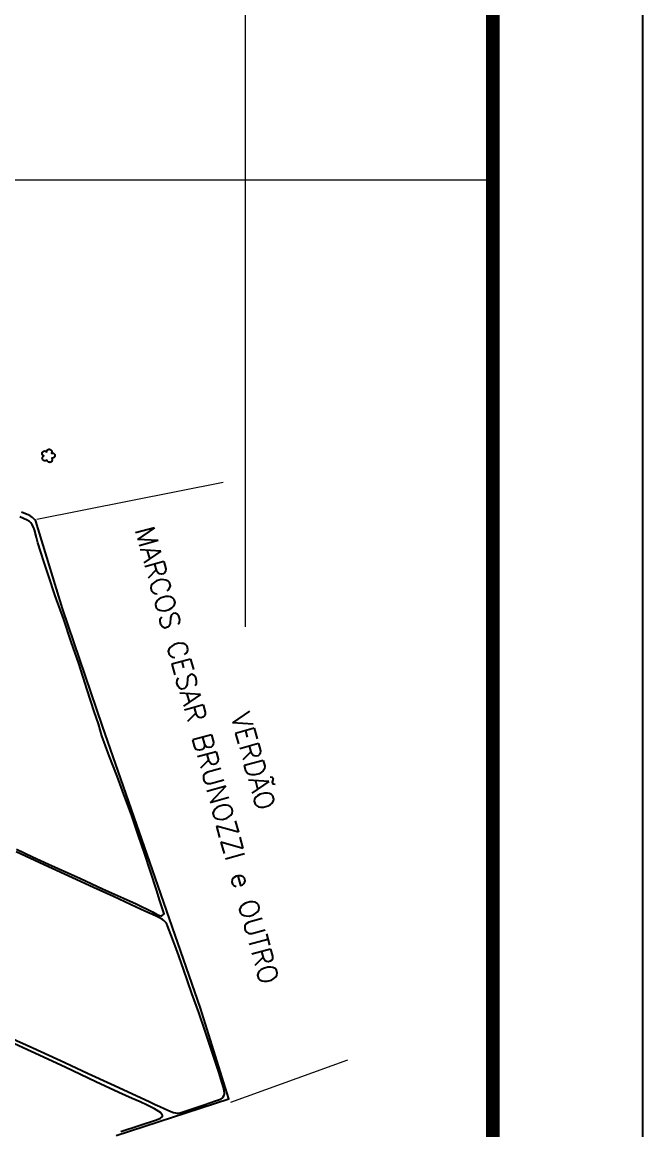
# Model space of a CAD drawing. Extents: x 734247 to 737397, y 7818810 to 7823265.
# Drawn here: x 736776 to 737397, y 7821050 to 7822158 of the extents above; entities that cross this region are included whole.
import ezdxf

# ---------------------------------------------------------------- set-up
doc = ezdxf.new("R2010")
doc.units = 0
doc.header["$MEASUREMENT"] = 0
doc.linetypes.add('CONTINUO', pattern=[0])
doc.linetypes.add('LIN0', pattern=[0])
doc.layers.get('0').update_dxf_attribs({"lineweight": 25})
for name, color, linetype in [('0114000129', 1, 'Continuous'), ('0114000129008', 5, 'Continuous'), ('0114000129009', 5, 'Continuous'), ('0114000129018', 5, 'Continuous'), ('_SIMBOLO ARVORE', 118, 'Continuous'), ('MALHA', 8, 'Continuous'), ('MARGEM', 5, 'Continuous'), ('TEXTO CONFORNTANTES', 7, 'Continuous')]:
    doc.layers.add(name, color=color, linetype=linetype)
doc.styles.add('Simplex', font='simplex.shx')

msp = doc.modelspace()

# ---------------------------------------------------------------- linework, layer by layer
at = {"lineweight": 0}
for points in [[(736791.1, 7821660.7), (736977.4, 7821697.6)], [(736985.2, 7821077.5), (737102.2, 7821119.9)]]:
    msp.add_lwpolyline(points, dxfattribs=at)
at = {"layer": '0114000129'}
msp.add_lwpolyline([(736870.5, 7821044.4), (736983.3, 7821081.1), (736954.9, 7821171.6), (736906.9, 7821309.8), (736856.7, 7821453.6), (736816.7, 7821571.4), (736790.2, 7821658.6), (736789.1, 7821660.1), (736786.8, 7821662.4), (736784, 7821664.2), (736779.7, 7821666), (736775.8, 7821667.6)], dxfattribs=at)
at = {"layer": '0114000129008'}
msp.add_lwpolyline([(736764.1, 7821142.3), (736787.3, 7821131.8), (736819.3, 7821117.2), (736842.5, 7821106.4), (736865.1, 7821096.1), (736886.3, 7821086.2), (736904.3, 7821077.9), (736909.4, 7821075.4), (736914.2, 7821073.3), (736918.4, 7821071.3), (736925.1, 7821068.3), (736927.7, 7821067.3), (736929.7, 7821066.8), (736931.1, 7821066.7), (736932.6, 7821066.7), (736934.6, 7821067.1), (736937.4, 7821067.9), (736940.6, 7821069), (736948.6, 7821071.7), (736957.4, 7821074.7), (736965.2, 7821077.2), (736968.7, 7821078.5), (736973.9, 7821080.3), (736975.4, 7821080.9), (736976.6, 7821081.7), (736977.6, 7821082.9), (736978.4, 7821084.5), (736978.7, 7821086.4), (736978.6, 7821088.9), (736978, 7821092.2), (736976.6, 7821096.7), (736973.2, 7821107.5), (736959.6, 7821148.7), (736953.2, 7821167.4), (736946.3, 7821186.4), (736938, 7821210.5), (736931.4, 7821228.6), (736925.1, 7821245.4), (736922, 7821254.1), (736920.7, 7821256.7), (736919.6, 7821258), (736918.3, 7821259.2), (736916.7, 7821260.4), (736913.8, 7821261.8), (736909.7, 7821263.8), (736899.3, 7821268.7), (736890.6, 7821272.7), (736867.8, 7821283.2), (736847.8, 7821292.3), (736826.8, 7821302), (736798.5, 7821314.9), (736770.5, 7821327.8)], dxfattribs=at)
at = {"layer": '0114000129009'}
msp.add_lwpolyline([(736770.8, 7821330.5), (736786.7, 7821323), (736802.8, 7821315.6), (736834.9, 7821301.2), (736856.8, 7821291.1), (736877.7, 7821281.7), (736890.4, 7821275.8), (736906.7, 7821267.8), (736910.9, 7821265.7), (736913.8, 7821264.3), (736915.1, 7821264), (736916.3, 7821264.1), (736918.4, 7821266.1), (736916.9, 7821271), (736914.3, 7821279), (736911, 7821290.1), (736904.9, 7821308.2), (736898.7, 7821326.6), (736892.4, 7821345.1), (736885.8, 7821365.1), (736878.3, 7821385.2), (736871.4, 7821403.6), (736863.6, 7821424), (736856.3, 7821443.8), (736852.7, 7821455.8), (736848.5, 7821468.4), (736841.6, 7821489.8), (736833.1, 7821516.3), (736825.5, 7821538.1), (736818.1, 7821560.4), (736809.4, 7821583.9), (736802.7, 7821604.3), (736798.2, 7821618.2), (736792.2, 7821637.1), (736790.8, 7821642.3), (736788.7, 7821649.8), (736787.7, 7821652.7), (736786.6, 7821655.1), (736785.3, 7821656.9), (736783.7, 7821658.4), (736781.6, 7821659.7), (736777.8, 7821661.4), (736774, 7821663)], dxfattribs=at)
at = {"layer": '0114000129018', "elevation": 635}
msp.add_lwpolyline([(736875, 7821048.2), (736910.9, 7821060.1), (736914.9, 7821061.5), (736916.7, 7821063.2), (736916.8, 7821064.4), (736914.7, 7821067.4), (736908.7, 7821071), (736901.6, 7821074.5), (736894.4, 7821077.8), (736886.6, 7821081.3), (736873.2, 7821087.3), (736850.3, 7821098), (736819.6, 7821112.6), (736721.6, 7821157.6), (736585.5, 7821219.6), (736474.2, 7821270.8), (736354.1, 7821326), (736206.6, 7821393.3), (736055.8, 7821462.8), (735961.9, 7821505.8), (735874.4, 7821546)], dxfattribs=at)
at = {"layer": '_SIMBOLO ARVORE', "linetype": 'CONTINUO'}
msp.add_polyline3d([(736801.3, 7821719.9, 0), (736800.2, 7821719, 0), (736798.8, 7821718.8, 0), (736797.7, 7821719.2, 0), (736797, 7821719.9, 0), (736796.7, 7821720.7, 0), (736796.6, 7821721.9, 0), (736797, 7821722.7, 0), (736797.4, 7821723.3, 0), (736798.3, 7821723.8, 0), (736797.7, 7821724, 0), (736797.2, 7821724.4, 0), (736796.6, 7821725.4, 0), (736796.5, 7821726.5, 0), (736796.9, 7821727.7, 0), (736797.4, 7821728.2, 0), (736798.3, 7821728.7, 0), (736799.1, 7821728.8, 0), (736799.9, 7821728.7, 0), (736800.4, 7821728.4, 0), (736801, 7821727.9, 0), (736801.2, 7821728.9, 0), (736801.4, 7821729.4, 0), (736801.8, 7821729.9, 0), (736802.5, 7821730.2, 0), (736803.2, 7821730.5, 0), (736803.9, 7821730.6, 0), (736804.6, 7821730.4, 0), (736805.2, 7821730.1, 0), (736805.6, 7821729.7, 0), (736806, 7821728.9, 0), (736806.2, 7821728.1, 0), (736805.8, 7821726.6, 0), (736806.9, 7821726.7, 0), (736807.7, 7821726.5, 0), (736808.5, 7821725.8, 0), (736809, 7821725.3, 0), (736809.1, 7821723.3, 0), (736808.6, 7821722.4, 0), (736807.9, 7821721.8, 0), (736806.9, 7821721.5, 0), (736806, 7821721.6, 0), (736806.5, 7821719.7, 0), (736806.2, 7821718.9, 0), (736805.7, 7821718.1, 0), (736805.1, 7821717.7, 0), (736804.2, 7821717.4, 0), (736803.4, 7821717.5, 0), (736802.8, 7821717.7, 0), (736802, 7821718.4, 0), (736801.5, 7821719, 0), (736801.4, 7821720, 0)], dxfattribs=at)
at = {"layer": 'MALHA', "lineweight": 0}
for points in [[(737000, 7821552.8), (737000, 7822249.4)], [(734397.4, 7822000), (737247.4, 7822000)]]:
    msp.add_lwpolyline(points, dxfattribs=at)
at = {"layer": 'MARGEM', "color": 174, "linetype": 'LIN0', "flags": 128}
msp.add_lwpolyline([(737397.4, 7818810.3), (737397.4, 7823265.3), (734247.4, 7823265.3), (734247.4, 7818810.3)], close=True, dxfattribs=at)
at = {"layer": 'MARGEM', "color": 174, "linetype": 'LIN0', "const_width": 13.6, "flags": 128}
msp.add_lwpolyline([(737247.4, 7819311.9), (737247.4, 7823115.3), (734397.4, 7823115.3), (734397.4, 7819311.9)], close=True, dxfattribs=at)

# ---------------------------------------------------------------- texts
at = {"layer": 'TEXTO CONFORNTANTES', "linetype": 'Continuous', "style": 'Simplex'}
for s, p in [('MARCOS CESAR BRUNOZZI e OUTRO', (736889.1, 7821650.1, -639.6)), ('VERDÃO', (736985, 7821464.1, -639.6))]:
    msp.add_text(s, height=19.5, rotation=285.4231, dxfattribs=at).set_placement(p)

doc.saveas('drawing.dxf')
